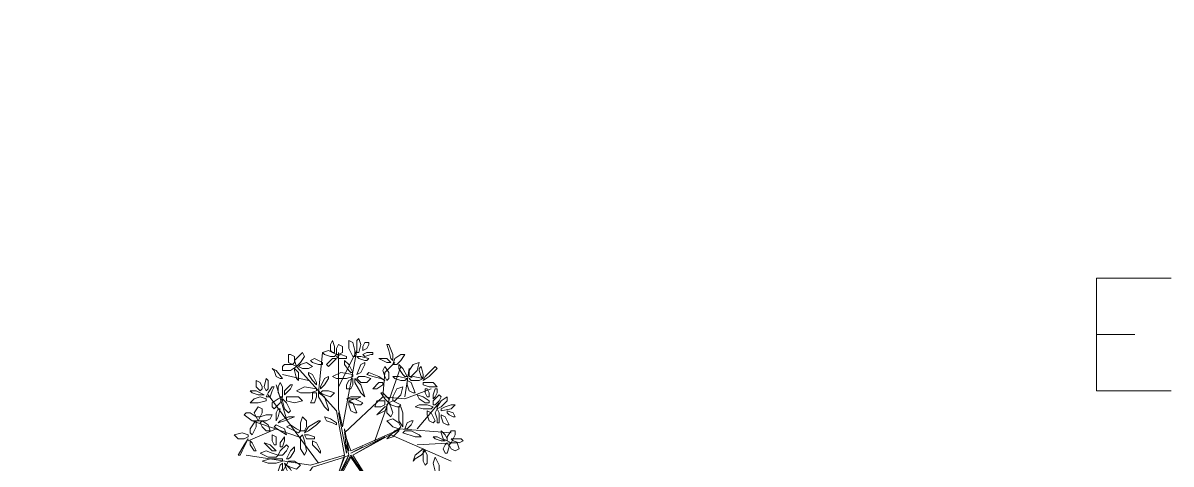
# Model space of a CAD drawing. Header units: millimetres. Extents: x 2529 to 2673, y 1639 to 1859.
# Drawn here: x 2634.92 to 2651.05, y 1716.94 to 1723.13 of the extents above; entities that cross this region are included whole.
import ezdxf

# ---------------------------------------------------------------- set-up
doc = ezdxf.new("R2010")
doc.units = ezdxf.units.MM
doc.layers.add('PDF_0', color=7, linetype='Continuous')

msp = doc.modelspace()

# ---------------------------------------------------------------- linework, layer by layer
at = {"layer": 'PDF_0', "lineweight": 9}
for points in [[(2651.046, 1717.967), (2650.001, 1717.967), (2650.001, 1719.548), (2651.046, 1719.548)], [(2650.001, 1718.757), (2650.537, 1718.757)], [(2639.072, 1717.939), (2639.129, 1718.503)], [(2639.354, 1718.023), (2639.609, 1718.532), (2639.411, 1717.458), (2639.354, 1717.713), (2639.354, 1718.503)], [(2639.439, 1717.063), (2639.326, 1717.684), (2638.761, 1718.306)], [(2639.863, 1717.261), (2640.23, 1718.306)], [(2640.145, 1718.362), (2640.004, 1718.221), (2639.976, 1717.882), (2640.286, 1717.854), (2640.653, 1717.995)], [(2640.286, 1717.882), (2640.343, 1718.277)], [(2638.931, 1718.108), (2638.564, 1718.193)], [(2638.62, 1717.571), (2638.479, 1718.051)], [(2639.072, 1716.95), (2638.366, 1717.91)], [(2639.976, 1717.882), (2639.439, 1717.374), (2639.524, 1717.12), (2640.23, 1717.43), (2639.552, 1717.063), (2640.004, 1717.317), (2639.524, 1717.091)], [(2640.456, 1717.43), (2640.766, 1717.797)], [(2639.354, 1717.656), (2639.467, 1717.091), (2639.439, 1717.43), (2639.496, 1717.12), (2639.467, 1717.204), (2639.496, 1717.063), (2639.439, 1717.035)], [(2638.79, 1717.317), (2638.14, 1717.543)], [(2638.479, 1717.43), (2638.084, 1717.261)], [(2640.089, 1717.345), (2640.936, 1716.978)], [(2640.202, 1717.43), (2640.936, 1717.374)], [(2639.524, 1717.091), (2639.693, 1717.176), (2639.524, 1717.091)], [(2640.456, 1717.204), (2640.964, 1717.233)], [(2640.597, 1716.103), (2640.315, 1716.159), (2640.117, 1716.442), (2639.891, 1716.498), (2639.524, 1717.035), (2639.27, 1716.555), (2639.439, 1717.063), (2638.959, 1716.922), (2638.055, 1717.063)], [(2638.648, 1716.978), (2638.281, 1716.329)], [(2640.117, 1716.442), (2639.891, 1716.527), (2639.552, 1717.063), (2639.891, 1716.527), (2639.524, 1717.063), (2639.383, 1716.809), (2639.496, 1717.063), (2639.298, 1716.668), (2639.439, 1717.035), (2638.987, 1716.894), (2638.451, 1716.075)]]:
    msp.add_lwpolyline(points, dxfattribs=at)
for points in [[(2639.27, 1718.503), (2639.298, 1718.503), (2639.298, 1718.588), (2639.27, 1718.673), (2639.241, 1718.616), (2639.241, 1718.532)], [(2639.354, 1718.475), (2639.326, 1718.475), (2639.326, 1718.56), (2639.354, 1718.616), (2639.411, 1718.588), (2639.411, 1718.503)], [(2639.58, 1718.447), (2639.552, 1718.447), (2639.496, 1718.56), (2639.496, 1718.673), (2639.552, 1718.645), (2639.58, 1718.532)], [(2639.609, 1718.56), (2639.609, 1718.673), (2639.637, 1718.701), (2639.665, 1718.616), (2639.637, 1718.503), (2639.609, 1718.503)], [(2639.693, 1718.532), (2639.693, 1718.588), (2639.722, 1718.645), (2639.778, 1718.645), (2639.778, 1718.616), (2639.75, 1718.56)], [(2640.06, 1718.532), (2640.089, 1718.419), (2640.117, 1718.39), (2640.117, 1718.475), (2640.06, 1718.616), (2640.032, 1718.616)], [(2638.733, 1718.447), (2638.733, 1718.362), (2638.705, 1718.334), (2638.648, 1718.362), (2638.648, 1718.475), (2638.677, 1718.475)], [(2638.846, 1718.503), (2638.874, 1718.447), (2638.818, 1718.362), (2638.761, 1718.306), (2638.733, 1718.39), (2638.79, 1718.447)], [(2639.241, 1718.447), (2639.157, 1718.475), (2639.129, 1718.503), (2639.213, 1718.532), (2639.326, 1718.475), (2639.298, 1718.447)], [(2639.439, 1718.419), (2639.354, 1718.419), (2639.326, 1718.447), (2639.383, 1718.475), (2639.467, 1718.447), (2639.467, 1718.419)], [(2639.722, 1718.39), (2639.637, 1718.419), (2639.609, 1718.447), (2639.665, 1718.447), (2639.778, 1718.419), (2639.75, 1718.39)], [(2639.806, 1718.475), (2639.722, 1718.447), (2639.693, 1718.475), (2639.75, 1718.503), (2639.835, 1718.503), (2639.835, 1718.475)], [(2640.117, 1718.334), (2640.173, 1718.334), (2640.23, 1718.39), (2640.286, 1718.475), (2640.23, 1718.475), (2640.145, 1718.419)], [(2638.479, 1718.164), (2638.451, 1718.249), (2638.423, 1718.277), (2638.479, 1718.249), (2638.564, 1718.136), (2638.535, 1718.136)], [(2638.592, 1718.334), (2638.705, 1718.334), (2638.761, 1718.306), (2638.677, 1718.249), (2638.564, 1718.249), (2638.564, 1718.306)], [(2638.761, 1718.136), (2638.79, 1718.108), (2638.79, 1718.221), (2638.733, 1718.277), (2638.733, 1718.249)], [(2638.79, 1718.306), (2638.818, 1718.334), (2638.903, 1718.362), (2638.987, 1718.306), (2638.931, 1718.277), (2638.846, 1718.277)], [(2639.072, 1718.334), (2638.987, 1718.362), (2638.959, 1718.39), (2639.016, 1718.419), (2639.129, 1718.362), (2639.129, 1718.334)], [(2639.213, 1718.362), (2639.27, 1718.419), (2639.326, 1718.419), (2639.298, 1718.39), (2639.213, 1718.306), (2639.185, 1718.334)], [(2639.496, 1718.249), (2639.439, 1718.334), (2639.439, 1718.39), (2639.496, 1718.334), (2639.552, 1718.221), (2639.524, 1718.221)], [(2639.665, 1718.221), (2639.609, 1718.193), (2639.665, 1718.334), (2639.722, 1718.362), (2639.722, 1718.334)], [(2639.976, 1718.39), (2639.919, 1718.419), (2640.032, 1718.419), (2640.089, 1718.362), (2640.032, 1718.362)], [(2640.032, 1718.108), (2640.06, 1718.136), (2640.06, 1718.221), (2640.004, 1718.306), (2639.976, 1718.249), (2640.004, 1718.164)], [(2640.258, 1718.193), (2640.202, 1718.277), (2640.202, 1718.334), (2640.258, 1718.277), (2640.315, 1718.164), (2640.286, 1718.164)], [(2640.343, 1718.164), (2640.371, 1718.164), (2640.456, 1718.249), (2640.484, 1718.362), (2640.399, 1718.334), (2640.343, 1718.249)], [(2640.484, 1718.249), (2640.512, 1718.164), (2640.54, 1718.136), (2640.54, 1718.193), (2640.512, 1718.306), (2640.484, 1718.277)], [(2640.653, 1718.249), (2640.569, 1718.164), (2640.54, 1718.108), (2640.625, 1718.164), (2640.738, 1718.277), (2640.71, 1718.306)], [(2638.281, 1717.995), (2638.253, 1717.967), (2638.197, 1718.023), (2638.197, 1718.108), (2638.253, 1718.08), (2638.281, 1718.023)], [(2638.366, 1718.08), (2638.366, 1717.995), (2638.338, 1717.967), (2638.31, 1718.023), (2638.338, 1718.136), (2638.366, 1718.108)], [(2638.987, 1718.108), (2638.931, 1718.193), (2638.931, 1718.221), (2638.987, 1718.193), (2639.044, 1718.08), (2639.044, 1718.051)], [(2639.157, 1718.051), (2639.213, 1718.136), (2639.213, 1718.164), (2639.157, 1718.136), (2639.1, 1718.023), (2639.1, 1717.995)], [(2639.467, 1718.136), (2639.326, 1718.136), (2639.27, 1718.164), (2639.383, 1718.221), (2639.552, 1718.193), (2639.552, 1718.164)], [(2639.467, 1717.995), (2639.524, 1717.995), (2639.552, 1718.051), (2639.552, 1718.136), (2639.496, 1718.108), (2639.467, 1718.051)], [(2639.665, 1717.939), (2639.722, 1717.882), (2639.665, 1718.051), (2639.58, 1718.136), (2639.58, 1718.08)], [(2639.609, 1718.136), (2639.637, 1718.164), (2639.722, 1718.164), (2639.806, 1718.136), (2639.75, 1718.08), (2639.665, 1718.08)], [(2639.835, 1718.164), (2639.947, 1718.136), (2640.004, 1718.108), (2639.919, 1718.164), (2639.778, 1718.221), (2639.75, 1718.193)], [(2640.23, 1718.108), (2640.145, 1718.136), (2640.117, 1718.164), (2640.202, 1718.164), (2640.315, 1718.136), (2640.286, 1718.108)], [(2640.343, 1717.967), (2640.315, 1718.051), (2640.315, 1718.108), (2640.371, 1718.08), (2640.428, 1717.939), (2640.399, 1717.939)], [(2640.484, 1718.108), (2640.54, 1718.136), (2640.399, 1718.164), (2640.343, 1718.136), (2640.371, 1718.108)], [(2638.225, 1717.91), (2638.14, 1717.939), (2638.112, 1717.967), (2638.197, 1717.967), (2638.31, 1717.91), (2638.281, 1717.91)], [(2638.423, 1717.967), (2638.394, 1717.882), (2638.338, 1717.882), (2638.366, 1717.939), (2638.423, 1718.023), (2638.451, 1718.023)], [(2638.507, 1717.939), (2638.507, 1718.023), (2638.535, 1718.08), (2638.564, 1718.023), (2638.564, 1717.882), (2638.535, 1717.882)], [(2638.592, 1717.967), (2638.592, 1717.91), (2638.677, 1717.995), (2638.705, 1718.051), (2638.677, 1718.051)], [(2638.959, 1717.939), (2638.818, 1717.939), (2638.761, 1717.967), (2638.874, 1718.023), (2639.044, 1717.995), (2639.044, 1717.967)], [(2639.1, 1717.939), (2639.129, 1717.967), (2639.213, 1717.967), (2639.298, 1717.939), (2639.241, 1717.882), (2639.157, 1717.91)], [(2639.891, 1717.995), (2639.976, 1718.051), (2639.976, 1718.08), (2639.919, 1718.08), (2639.835, 1717.995), (2639.863, 1717.995)], [(2640.117, 1717.826), (2640.145, 1717.826), (2640.23, 1717.91), (2640.258, 1718.023), (2640.173, 1717.995), (2640.117, 1717.882)], [(2640.54, 1718.08), (2640.54, 1718.051), (2640.625, 1718.023), (2640.738, 1718.023), (2640.682, 1718.08), (2640.597, 1718.08)], [(2640.625, 1717.882), (2640.597, 1717.882), (2640.569, 1717.939), (2640.569, 1717.995), (2640.597, 1717.995), (2640.625, 1717.939)], [(2640.738, 1717.939), (2640.71, 1717.882), (2640.682, 1717.854), (2640.682, 1717.91), (2640.71, 1717.995), (2640.738, 1717.995)], [(2638.338, 1717.854), (2638.338, 1717.826), (2638.225, 1717.797), (2638.112, 1717.797), (2638.168, 1717.854), (2638.253, 1717.882)], [(2638.423, 1717.797), (2638.507, 1717.854), (2638.564, 1717.882), (2638.535, 1717.797), (2638.451, 1717.713), (2638.423, 1717.741)], [(2638.592, 1717.713), (2638.564, 1717.826), (2638.564, 1717.854), (2638.62, 1717.797), (2638.677, 1717.684), (2638.648, 1717.656)], [(2638.62, 1717.882), (2638.62, 1717.826), (2638.733, 1717.797), (2638.846, 1717.826), (2638.79, 1717.882), (2638.677, 1717.882)], [(2638.959, 1717.797), (2639.016, 1717.797), (2639.044, 1717.882), (2639.044, 1717.939), (2638.987, 1717.939), (2638.987, 1717.854)], [(2639.157, 1717.741), (2639.072, 1717.882), (2639.072, 1717.939), (2639.157, 1717.882), (2639.213, 1717.713), (2639.213, 1717.684)], [(2639.609, 1717.854), (2639.665, 1717.882), (2639.524, 1717.882), (2639.467, 1717.854), (2639.524, 1717.854)], [(2639.609, 1717.769), (2639.524, 1717.797), (2639.496, 1717.826), (2639.58, 1717.854), (2639.693, 1717.797), (2639.665, 1717.769)], [(2639.524, 1717.684), (2639.496, 1717.769), (2639.496, 1717.826), (2639.552, 1717.797), (2639.609, 1717.656), (2639.58, 1717.656)], [(2640.004, 1717.826), (2640.004, 1717.769), (2639.947, 1717.741), (2639.863, 1717.741), (2639.891, 1717.826), (2639.947, 1717.826)], [(2640.004, 1717.91), (2640.06, 1717.854), (2640.06, 1717.797), (2640.004, 1717.854), (2639.947, 1717.939), (2639.976, 1717.939)], [(2640.089, 1717.741), (2640.117, 1717.656), (2640.089, 1717.6), (2640.032, 1717.656), (2640.032, 1717.769), (2640.06, 1717.797)], [(2640.173, 1717.741), (2640.089, 1717.769), (2640.06, 1717.797), (2640.117, 1717.826), (2640.23, 1717.769), (2640.202, 1717.741)], [(2640.569, 1717.797), (2640.484, 1717.854), (2640.456, 1717.91), (2640.54, 1717.882), (2640.625, 1717.826), (2640.625, 1717.797)], [(2640.766, 1717.826), (2640.71, 1717.769), (2640.682, 1717.769), (2640.682, 1717.826), (2640.766, 1717.91), (2640.795, 1717.882)], [(2640.738, 1717.713), (2640.738, 1717.741), (2640.795, 1717.826), (2640.879, 1717.882), (2640.879, 1717.826), (2640.795, 1717.741)], [(2638.112, 1717.656), (2638.197, 1717.6), (2638.225, 1717.543), (2638.14, 1717.543), (2638.027, 1717.628), (2638.055, 1717.656)], [(2638.281, 1717.656), (2638.253, 1717.6), (2638.197, 1717.6), (2638.168, 1717.656), (2638.225, 1717.741), (2638.281, 1717.713)], [(2638.423, 1717.628), (2638.394, 1717.571), (2638.338, 1717.543), (2638.225, 1717.543), (2638.253, 1717.6), (2638.338, 1717.628)], [(2638.479, 1717.656), (2638.479, 1717.571), (2638.479, 1717.543), (2638.507, 1717.6), (2638.535, 1717.713), (2638.507, 1717.713)], [(2640.032, 1717.741), (2640.004, 1717.741), (2639.947, 1717.684), (2639.891, 1717.628), (2639.947, 1717.656), (2640.004, 1717.684)], [(2640.258, 1717.656), (2640.258, 1717.515), (2640.258, 1717.458), (2640.202, 1717.543), (2640.202, 1717.741), (2640.23, 1717.741)], [(2640.682, 1717.741), (2640.653, 1717.713), (2640.54, 1717.713), (2640.428, 1717.741), (2640.484, 1717.769), (2640.597, 1717.769)], [(2640.625, 1717.543), (2640.597, 1717.628), (2640.597, 1717.684), (2640.653, 1717.656), (2640.71, 1717.543), (2640.682, 1717.515)], [(2640.738, 1717.571), (2640.71, 1717.656), (2640.738, 1717.713), (2640.766, 1717.656), (2640.766, 1717.515), (2640.738, 1717.515)], [(2640.851, 1717.741), (2640.936, 1717.769), (2640.992, 1717.769), (2640.936, 1717.713), (2640.795, 1717.684), (2640.795, 1717.713)], [(2640.823, 1717.515), (2640.795, 1717.6), (2640.795, 1717.628), (2640.851, 1717.6), (2640.908, 1717.487), (2640.879, 1717.487)], [(2640.879, 1717.656), (2640.879, 1717.684), (2640.964, 1717.656), (2640.992, 1717.6), (2640.964, 1717.6), (2640.908, 1717.628)], [(2638.112, 1717.43), (2638.168, 1717.515), (2638.197, 1717.543), (2638.197, 1717.458), (2638.14, 1717.345), (2638.112, 1717.374)], [(2638.253, 1717.515), (2638.281, 1717.543), (2638.366, 1717.487), (2638.394, 1717.402), (2638.338, 1717.402), (2638.281, 1717.458)], [(2638.479, 1717.487), (2638.451, 1717.458), (2638.535, 1717.402), (2638.62, 1717.345), (2638.592, 1717.43), (2638.535, 1717.458)], [(2638.648, 1717.6), (2638.733, 1717.6), (2638.592, 1717.543), (2638.507, 1717.515), (2638.535, 1717.543)], [(2638.761, 1717.43), (2638.677, 1717.487), (2638.62, 1717.458), (2638.677, 1717.43), (2638.79, 1717.374), (2638.818, 1717.402)], [(2638.874, 1717.402), (2638.818, 1717.402), (2638.818, 1717.515), (2638.846, 1717.6), (2638.903, 1717.543), (2638.903, 1717.458)], [(2639.044, 1717.487), (2638.931, 1717.402), (2638.874, 1717.374), (2638.931, 1717.458), (2639.072, 1717.543), (2639.1, 1717.543)], [(2639.27, 1717.515), (2639.185, 1717.543), (2639.157, 1717.6), (2639.241, 1717.571), (2639.326, 1717.515), (2639.326, 1717.487)], [(2640.23, 1717.458), (2640.202, 1717.43), (2640.117, 1717.458), (2640.032, 1717.543), (2640.117, 1717.571), (2640.202, 1717.515)], [(2640.399, 1717.543), (2640.371, 1717.543), (2640.315, 1717.515), (2640.286, 1717.43), (2640.315, 1717.43), (2640.371, 1717.487)], [(2638.084, 1717.317), (2638.084, 1717.345), (2637.999, 1717.374), (2637.886, 1717.345), (2637.942, 1717.289), (2638.027, 1717.289)], [(2638.479, 1717.204), (2638.451, 1717.204), (2638.423, 1717.261), (2638.423, 1717.345), (2638.479, 1717.317), (2638.479, 1717.261)], [(2638.592, 1717.261), (2638.564, 1717.176), (2638.535, 1717.176), (2638.535, 1717.233), (2638.592, 1717.317), (2638.592, 1717.289)], [(2638.874, 1717.261), (2638.903, 1717.12), (2638.874, 1717.063), (2638.818, 1717.148), (2638.818, 1717.317), (2638.846, 1717.345)], [(2639.016, 1717.289), (2639.016, 1717.317), (2638.931, 1717.345), (2638.874, 1717.345), (2638.903, 1717.289), (2638.959, 1717.289)], [(2640.145, 1717.402), (2640.06, 1717.317), (2640.032, 1717.289), (2640.117, 1717.317), (2640.202, 1717.402), (2640.202, 1717.43)], [(2640.371, 1717.402), (2640.484, 1717.345), (2640.512, 1717.317), (2640.428, 1717.317), (2640.258, 1717.374), (2640.286, 1717.402)], [(2640.795, 1717.261), (2640.851, 1717.261), (2640.738, 1717.317), (2640.682, 1717.317), (2640.71, 1717.289)], [(2640.851, 1717.345), (2640.879, 1717.289), (2640.879, 1717.261), (2640.823, 1717.289), (2640.795, 1717.374), (2640.795, 1717.402)], [(2640.879, 1717.317), (2640.936, 1717.402), (2640.992, 1717.402), (2640.992, 1717.345), (2640.936, 1717.233), (2640.879, 1717.261)], [(2637.999, 1717.12), (2638.055, 1717.233), (2638.084, 1717.289), (2638.027, 1717.204), (2637.942, 1717.063), (2637.971, 1717.063)], [(2638.168, 1717.176), (2638.14, 1717.233), (2638.112, 1717.261), (2638.112, 1717.204), (2638.168, 1717.12), (2638.197, 1717.12)], [(2638.423, 1717.12), (2638.479, 1717.12), (2638.394, 1717.204), (2638.31, 1717.233), (2638.338, 1717.204)], [(2638.62, 1717.12), (2638.564, 1717.063), (2638.507, 1717.063), (2638.535, 1717.12), (2638.62, 1717.204), (2638.648, 1717.176)], [(2638.677, 1717.035), (2638.733, 1717.12), (2638.733, 1717.176), (2638.677, 1717.12), (2638.62, 1717.007), (2638.648, 1717.007)], [(2639.044, 1717.148), (2638.987, 1717.204), (2638.987, 1717.261), (2639.044, 1717.233), (2639.1, 1717.12), (2639.1, 1717.091)], [(2640.512, 1717.063), (2640.428, 1717.007), (2640.399, 1716.978), (2640.428, 1717.063), (2640.54, 1717.148), (2640.569, 1717.12)], [(2640.823, 1717.148), (2640.851, 1717.204), (2640.879, 1717.233), (2640.908, 1717.176), (2640.879, 1717.091), (2640.851, 1717.091)], [(2640.908, 1717.204), (2640.936, 1717.233), (2641.021, 1717.233), (2641.049, 1717.148), (2640.992, 1717.12), (2640.936, 1717.148)], [(2640.936, 1717.289), (2640.964, 1717.261), (2641.049, 1717.233), (2641.105, 1717.261), (2641.077, 1717.289), (2640.992, 1717.289)], [(2638.507, 1717.063), (2638.479, 1717.035), (2638.366, 1717.035), (2638.253, 1717.091), (2638.338, 1717.12), (2638.423, 1717.091)], [(2638.479, 1716.95), (2638.366, 1716.95), (2638.281, 1716.978), (2638.394, 1717.007), (2638.564, 1717.007), (2638.564, 1716.978)], [(2638.62, 1716.922), (2638.648, 1716.978), (2638.733, 1716.978), (2638.818, 1716.922), (2638.761, 1716.865), (2638.677, 1716.894)], [(2640.597, 1717.063), (2640.597, 1716.95), (2640.569, 1716.922), (2640.54, 1716.978), (2640.54, 1717.12), (2640.569, 1717.12)], [(2640.738, 1716.781), (2640.766, 1716.809), (2640.766, 1716.922), (2640.71, 1717.035), (2640.682, 1716.95), (2640.71, 1716.837)], [(2638.507, 1716.809), (2638.535, 1716.809), (2638.564, 1716.865), (2638.564, 1716.95), (2638.535, 1716.922), (2638.507, 1716.837)], [(2638.677, 1716.752), (2638.62, 1716.865), (2638.592, 1716.95), (2638.677, 1716.865), (2638.761, 1716.696), (2638.733, 1716.696)]]:
    msp.add_lwpolyline(points, close=True, dxfattribs=at)
at = {"layer": 'PDF_0', "lineweight": 50}
msp.add_arc((2579.858, 1798.781), 92.541, 276.21648, 319.87871, dxfattribs=at)

doc.saveas('drawing.dxf')
